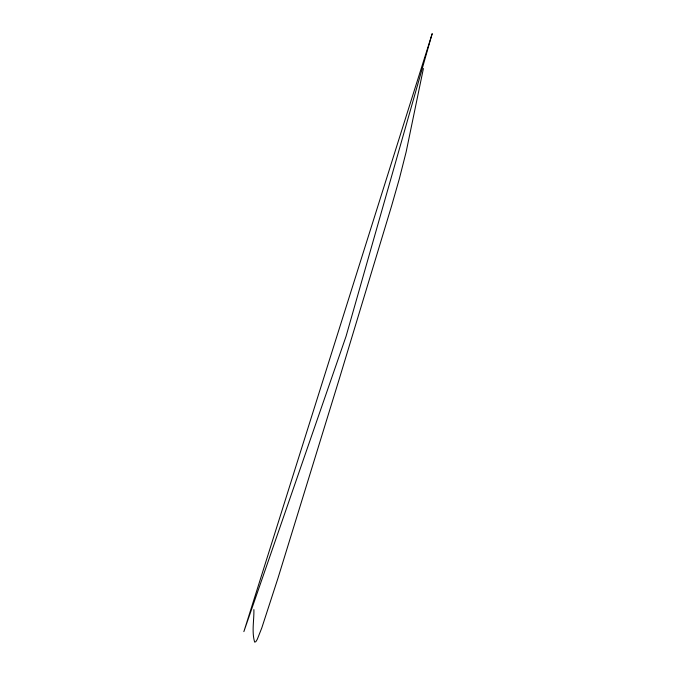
<?xml version="1.0" encoding="UTF-8"?>
<svg xmlns="http://www.w3.org/2000/svg" width="676" height="676" viewBox="0 0 676 676"><rect width="100%" height="100%" fill="white"/><g stroke="black" fill="none" stroke-linecap="round" stroke-linejoin="round"><path stroke-width="1.01" d="M253.889 609.591C254.159 620.289 251.582 631.722 254.641 642.099L255.807 641.735L257.26 639.352L261.789 627.936L277.963 578.208L339.048 379.692L391.539 206.112L399.322 178.878L406.149 151.923L423.404 68.504M432.141 33.8L346.078 336.259L243.859 631.637L432.141 33.8"/></g></svg>
